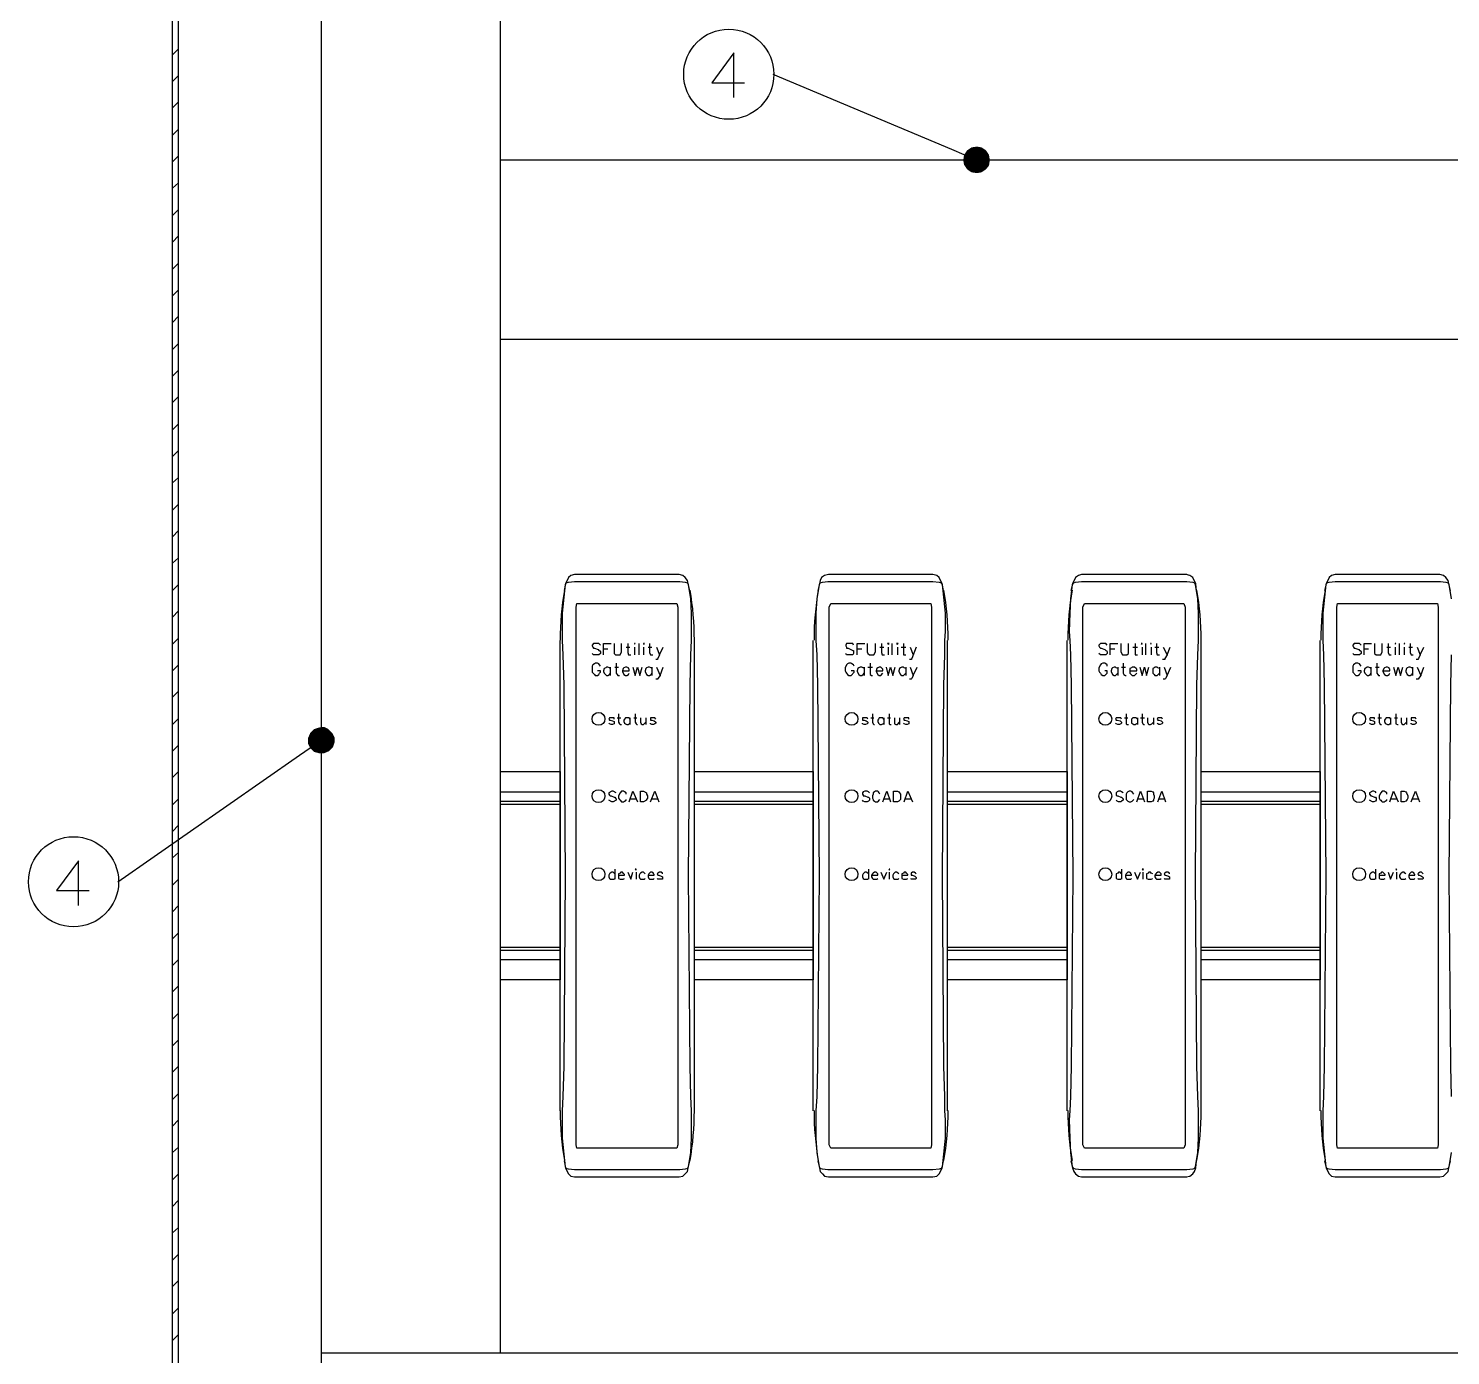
# Model space of a CAD drawing. Header units: feet. Extents: x -159 to 1687, y -48 to 1556.
# Drawn here: x 550.032 to 550.814, y 1043.597 to 1044.327 of the extents above; entities that cross this region are included whole.
import ezdxf

# ---------------------------------------------------------------- set-up
doc = ezdxf.new("R2010")
doc.units = ezdxf.units.FT
doc.header["$MEASUREMENT"] = 0
for name, color, linetype in [('PDF_0', 7, 'Continuous'), ('PDF_Carril', 7, 'Continuous'), ('PDF_Cuadro', 7, 'Continuous'), ('PDF_Prensaestopas', 7, 'Continuous')]:
    doc.layers.add(name, color=color, linetype=linetype)
doc.layers.add('PDF_Placa', color=7, linetype='Continuous', true_color=0xb9b9b9)

msp = doc.modelspace()

# ---------------------------------------------------------------- linework, layer by layer
at = {"layer": 'PDF_0', "lineweight": 25}
for p, q in [((550.61127, 1043.69564), (550.66919, 1043.69564)), ((551.66965, 1043.59856), (550.19333, 1043.59856))]:
    msp.add_line(p, q, dxfattribs=at)
for points in [[(550.19333, 1044.94404), (551.66965, 1044.94404), (551.66965, 1043.50022), (550.19333, 1043.50022)], [(550.53627, 1043.99566), (550.53585, 1043.99066), (550.53585, 1043.98274), (550.53543, 1043.96607), (550.5346, 1043.86107), (550.53543, 1043.75648), (550.53585, 1043.73981), (550.53585, 1043.7319), (550.53627, 1043.72689), (550.53627, 1043.71689), (550.5346, 1043.70106), (550.53418, 1043.70023), (550.53293, 1043.69981), (550.5296, 1043.69939), (550.47168, 1043.69939), (550.46876, 1043.69981), (550.46751, 1043.70023), (550.4671, 1043.70106), (550.46585, 1043.70898), (550.46543, 1043.71689), (550.46543, 1043.7319), (550.46585, 1043.73981), (550.46626, 1043.75648), (550.4671, 1043.86107), (550.46626, 1043.96607), (550.46585, 1043.98274), (550.46543, 1043.99066), (550.46543, 1044.00566), (550.46585, 1044.01357), (550.4671, 1044.02149), (550.46751, 1044.02233), (550.46876, 1044.02274), (550.47168, 1044.02316), (550.5296, 1044.02316), (550.53293, 1044.02274), (550.53418, 1044.02233), (550.5346, 1044.02149), (550.53627, 1044.00566)], [(550.36542, 1043.98899), (550.36542, 1043.98857), (550.36584, 1043.98899)], [(550.37042, 1043.98899), (550.37042, 1043.98857), (550.37084, 1043.98899)], [(550.5046, 1043.98899), (550.50501, 1043.98857), (550.50543, 1043.98899)], [(550.5096, 1043.98899), (550.51001, 1043.98857), (550.51043, 1043.98899)], [(550.64419, 1043.98899), (550.6446, 1043.98857), (550.6446, 1043.98899)], [(550.64919, 1043.98899), (550.6496, 1043.98857), (550.6496, 1043.98899)], [(550.78378, 1043.98899), (550.78378, 1043.98857), (550.78419, 1043.98899)], [(550.78878, 1043.98899), (550.78878, 1043.98857), (550.78919, 1043.98899)], [(550.36876, 1043.9019), (550.36876, 1043.90774), (550.37042, 1043.90774), (550.37209, 1043.9069), (550.37209, 1043.90607), (550.37251, 1043.90524), (550.37251, 1043.90399), (550.37209, 1043.90315), (550.37209, 1043.90274), (550.37042, 1043.9019)], [(550.50793, 1043.9019), (550.50793, 1043.90774), (550.51001, 1043.90774), (550.51085, 1043.90732), (550.51126, 1043.9069), (550.51168, 1043.90607), (550.51168, 1043.90315), (550.51085, 1043.90232), (550.51001, 1043.9019)], [(550.64752, 1043.9019), (550.64752, 1043.90774), (550.6496, 1043.90774), (550.65044, 1043.90732), (550.65085, 1043.9069), (550.65085, 1043.90607), (550.65127, 1043.90524), (550.65127, 1043.90399), (550.65085, 1043.90315), (550.65085, 1043.90274), (550.65044, 1043.90232), (550.6496, 1043.9019)], [(550.78711, 1043.9019), (550.78711, 1043.90774), (550.78878, 1043.90774), (550.78961, 1043.90732), (550.79003, 1043.9069), (550.79086, 1043.90524), (550.79086, 1043.90399), (550.79044, 1043.90315), (550.78961, 1043.90232), (550.78878, 1043.9019)], [(550.36584, 1043.86482), (550.36626, 1043.8644), (550.36626, 1043.86482)], [(550.50543, 1043.86482), (550.50543, 1043.8644), (550.50585, 1043.86482)], [(550.6446, 1043.86482), (550.64502, 1043.8644), (550.64544, 1043.86482)], [(550.78419, 1043.86482), (550.78461, 1043.8644), (550.78461, 1043.86482)]]:
    msp.add_lwpolyline(points, close=True, dxfattribs=at)
for points in [[(550.29167, 1043.59856), (550.29167, 1044.8457)], [(551.57131, 1044.25484), (550.29167, 1044.25484)], [(550.29167, 1044.1565), (551.57131, 1044.1565)], [(550.39001, 1044.02691), (550.33251, 1044.02691), (550.33042, 1044.02649), (550.32917, 1044.02524), (550.32751, 1044.02191), (550.32667, 1044.01816)], [(550.39584, 1044.01816), (550.39501, 1044.02191), (550.39459, 1044.02358), (550.39334, 1044.02524), (550.39209, 1044.02649), (550.39001, 1044.02691)], [(550.5296, 1044.02691), (550.4721, 1044.02691), (550.47001, 1044.02649), (550.46835, 1044.02524), (550.46751, 1044.02358), (550.4671, 1044.02191), (550.46626, 1044.01816)], [(550.53543, 1044.01816), (550.5346, 1044.02191), (550.53293, 1044.02524), (550.53168, 1044.02649), (550.5296, 1044.02691)], [(550.66919, 1044.02691), (550.61127, 1044.02691), (550.6096, 1044.02649), (550.60794, 1044.02524), (550.60627, 1044.02191), (550.60544, 1044.01816)], [(550.67461, 1044.01816), (550.67419, 1044.02191), (550.67252, 1044.02524), (550.67086, 1044.02649), (550.66877, 1044.02691)], [(550.80836, 1044.02691), (550.75086, 1044.02691), (550.74878, 1044.02649), (550.74753, 1044.02524), (550.74586, 1044.02191), (550.74503, 1044.01816)], [(550.8142, 1044.01816), (550.81336, 1044.02191), (550.81295, 1044.02358), (550.8117, 1044.02524), (550.81045, 1044.02649), (550.80836, 1044.02691)], [(550.39668, 1044.00566), (550.39668, 1043.99066), (550.39626, 1043.98274), (550.39584, 1043.96607), (550.39501, 1043.86107), (550.39584, 1043.75648), (550.39626, 1043.73981), (550.39668, 1043.7319), (550.39668, 1043.71689), (550.39626, 1043.70898), (550.39501, 1043.70106), (550.39459, 1043.70023), (550.39334, 1043.69981), (550.39043, 1043.69939), (550.33251, 1043.69939), (550.32917, 1043.69981), (550.32792, 1043.70023), (550.32751, 1043.70106), (550.32584, 1043.71689), (550.32584, 1043.7319), (550.32626, 1043.73981), (550.32667, 1043.75648), (550.32751, 1043.86107), (550.32667, 1043.96607), (550.32626, 1043.98274), (550.32584, 1043.99066), (550.32584, 1044.00566), (550.32751, 1044.02149), (550.32792, 1044.02233), (550.32917, 1044.02274), (550.33251, 1044.02316), (550.39043, 1044.02316), (550.39334, 1044.02274), (550.39459, 1044.02233), (550.39501, 1044.02149), (550.39626, 1044.01357), (550.39668, 1044.00566)], [(550.67544, 1044.00566), (550.67544, 1043.99066), (550.67502, 1043.98274), (550.67461, 1043.96607), (550.67377, 1043.86107), (550.67461, 1043.75648), (550.67502, 1043.73981), (550.67544, 1043.7319), (550.67544, 1043.71689), (550.67502, 1043.70898), (550.67377, 1043.70106), (550.67336, 1043.70023), (550.67252, 1043.69981), (550.66919, 1043.69939), (550.61127, 1043.69939), (550.60794, 1043.69981), (550.6071, 1043.70023), (550.60627, 1043.70106), (550.60544, 1043.70898), (550.60502, 1043.71689), (550.6046, 1043.72689), (550.60502, 1043.7319), (550.60544, 1043.73981), (550.60585, 1043.75648), (550.60669, 1043.86107), (550.60585, 1043.96607), (550.60544, 1043.98274), (550.60502, 1043.99066), (550.6046, 1043.99566), (550.60502, 1044.00566), (550.60544, 1044.01357), (550.60627, 1044.02149), (550.6071, 1044.02233), (550.60794, 1044.02274), (550.61127, 1044.02316), (550.66919, 1044.02316), (550.67252, 1044.02274), (550.67336, 1044.02233), (550.67377, 1044.02149), (550.67502, 1044.01357), (550.67544, 1044.00566)], [(550.81461, 1043.70898), (550.81336, 1043.70106), (550.81295, 1043.70023), (550.8117, 1043.69981), (550.80878, 1043.69939), (550.75086, 1043.69939), (550.74753, 1043.69981), (550.74628, 1043.70023), (550.74586, 1043.70106), (550.74419, 1043.71689), (550.74419, 1043.7319), (550.74461, 1043.73981), (550.74503, 1043.75648), (550.74586, 1043.86107), (550.74503, 1043.96607), (550.74461, 1043.98274), (550.74419, 1043.99066), (550.74419, 1044.00566), (550.74586, 1044.02149), (550.74628, 1044.02233), (550.74753, 1044.02274), (550.75086, 1044.02316), (550.80878, 1044.02316), (550.8117, 1044.02274), (550.81295, 1044.02233), (550.81336, 1044.02149), (550.81461, 1044.01357)], [(550.38918, 1044.00899), (550.38918, 1043.71314), (550.38876, 1043.71148), (550.33376, 1043.71148), (550.33334, 1043.71314), (550.33334, 1044.00899), (550.33376, 1044.01107), (550.38876, 1044.01107), (550.38918, 1044.00899)], [(550.52877, 1044.00899), (550.52877, 1043.71314), (550.52835, 1043.71148), (550.47335, 1043.71148), (550.47251, 1043.71314), (550.47251, 1044.00899), (550.47335, 1044.01107), (550.52835, 1044.01107), (550.52877, 1044.00899)], [(550.66836, 1044.00899), (550.66836, 1043.71314), (550.66752, 1043.71148), (550.61294, 1043.71148), (550.6121, 1043.71314), (550.6121, 1044.00899), (550.61294, 1044.01107), (550.66752, 1044.01107), (550.66836, 1044.00899)], [(550.80753, 1044.00899), (550.80753, 1043.71314), (550.80711, 1043.71148), (550.75211, 1043.71148), (550.75169, 1043.71314), (550.75169, 1044.00899), (550.75211, 1044.01107), (550.80711, 1044.01107), (550.80753, 1044.00899)], [(550.32459, 1043.7319), (550.32459, 1043.99066)], [(550.34667, 1043.98816), (550.34584, 1043.98899), (550.34292, 1043.98899), (550.34209, 1043.98816), (550.34209, 1043.98774), (550.34251, 1043.98691), (550.34292, 1043.98649), (550.34334, 1043.98649), (550.34542, 1043.98566), (550.34584, 1043.98524), (550.34626, 1043.98524), (550.34667, 1043.98441), (550.34667, 1043.98357), (550.34584, 1043.98274), (550.34292, 1043.98274), (550.34209, 1043.98357)], [(550.34834, 1043.98274), (550.34834, 1043.98899), (550.35251, 1043.98899)], [(550.34834, 1043.98607), (550.35084, 1043.98607)], [(550.35417, 1043.98899), (550.35417, 1043.98357), (550.35501, 1043.98274), (550.35751, 1043.98274), (550.35834, 1043.98441), (550.35834, 1043.98899)], [(550.36084, 1043.98691), (550.36292, 1043.98691)], [(550.36167, 1043.98899), (550.36167, 1043.98399), (550.36209, 1043.98274), (550.36334, 1043.98274)], [(550.36542, 1043.98691), (550.36542, 1043.98274)], [(550.36792, 1043.98274), (550.36792, 1043.98899)], [(550.37042, 1043.98691), (550.37042, 1043.98274)], [(550.37293, 1043.98691), (550.37501, 1043.98691)], [(550.37376, 1043.98899), (550.37376, 1043.98399), (550.37418, 1043.98274), (550.37543, 1043.98274)], [(550.37751, 1043.98691), (550.37918, 1043.98274), (550.38126, 1043.98691)], [(550.39834, 1043.7319), (550.39834, 1043.99066)], [(550.46376, 1043.7319), (550.46376, 1043.99066)], [(550.48585, 1043.98816), (550.48543, 1043.98899), (550.4821, 1043.98899), (550.48168, 1043.98816), (550.48168, 1043.98774), (550.4821, 1043.98691), (550.4821, 1043.98649), (550.48293, 1043.98649), (550.48543, 1043.98524), (550.48585, 1043.98524), (550.48585, 1043.98357), (550.48543, 1043.98274), (550.4821, 1043.98274), (550.48168, 1043.98357)], [(550.48793, 1043.98274), (550.48793, 1043.98899), (550.4921, 1043.98899)], [(550.48793, 1043.98607), (550.49043, 1043.98607)], [(550.49335, 1043.98899), (550.49335, 1043.98441), (550.49376, 1043.98357), (550.4946, 1043.98274), (550.4971, 1043.98274), (550.49793, 1043.98441), (550.49793, 1043.98899)], [(550.50043, 1043.98691), (550.50251, 1043.98691)], [(550.50126, 1043.98899), (550.50126, 1043.98399), (550.50168, 1043.98274), (550.50293, 1043.98274)], [(550.50501, 1043.98691), (550.50501, 1043.98274)], [(550.5071, 1043.98274), (550.5071, 1043.98899)], [(550.51001, 1043.98691), (550.51001, 1043.98274)], [(550.5121, 1043.98691), (550.5146, 1043.98691)], [(550.51335, 1043.98899), (550.51335, 1043.98274), (550.5146, 1043.98274)], [(550.52043, 1043.98691), (550.51793, 1043.98066), (550.51752, 1043.98024), (550.51668, 1043.98024)], [(550.5171, 1043.98691), (550.51877, 1043.98274)], [(550.53752, 1043.7319), (550.53752, 1043.99066)], [(550.60335, 1043.7319), (550.60335, 1043.99066)], [(550.62544, 1043.98816), (550.6246, 1043.98899), (550.62169, 1043.98899), (550.62085, 1043.98816), (550.62085, 1043.98774), (550.62127, 1043.98691), (550.62169, 1043.98649), (550.6221, 1043.98649), (550.62419, 1043.98566), (550.6246, 1043.98524), (550.62502, 1043.98524), (550.62544, 1043.98441), (550.62544, 1043.98357), (550.6246, 1043.98274), (550.62169, 1043.98274), (550.62085, 1043.98357)], [(550.6271, 1043.98274), (550.6271, 1043.98899), (550.63127, 1043.98899)], [(550.6271, 1043.98607), (550.6296, 1043.98607)], [(550.63294, 1043.98899), (550.63294, 1043.98441), (550.63377, 1043.98274), (550.63627, 1043.98274), (550.6371, 1043.98357), (550.6371, 1043.98899)], [(550.6396, 1043.98691), (550.6421, 1043.98691)], [(550.64085, 1043.98899), (550.64085, 1043.98274), (550.6421, 1043.98274)], [(550.6446, 1043.98691), (550.6446, 1043.98274)], [(550.64669, 1043.98274), (550.64669, 1043.98899)], [(550.6496, 1043.98691), (550.6496, 1043.98274)], [(550.65169, 1043.98691), (550.65377, 1043.98691)], [(550.65252, 1043.98899), (550.65252, 1043.98399), (550.65294, 1043.98274), (550.65419, 1043.98274)], [(550.65627, 1043.98691), (550.65836, 1043.98274), (550.66002, 1043.98691)], [(550.67711, 1043.7319), (550.67711, 1043.99066)], [(550.74253, 1043.7319), (550.74253, 1043.99066)], [(550.76503, 1043.98816), (550.76419, 1043.98899), (550.76128, 1043.98899), (550.76044, 1043.98816), (550.76044, 1043.98774), (550.76086, 1043.98691), (550.76128, 1043.98649), (550.76169, 1043.98649), (550.76378, 1043.98566), (550.76419, 1043.98524), (550.76461, 1043.98524), (550.76503, 1043.98441), (550.76503, 1043.98357), (550.76419, 1043.98274), (550.76128, 1043.98274), (550.76044, 1043.98357)], [(550.76669, 1043.98274), (550.76669, 1043.98899), (550.77086, 1043.98899)], [(550.76669, 1043.98607), (550.76919, 1043.98607)], [(550.77253, 1043.98899), (550.77253, 1043.98357), (550.77336, 1043.98274), (550.77586, 1043.98274), (550.77669, 1043.98441), (550.77669, 1043.98899)], [(550.77919, 1043.98691), (550.78128, 1043.98691)], [(550.78003, 1043.98899), (550.78003, 1043.98399), (550.78044, 1043.98274), (550.78169, 1043.98274)], [(550.78378, 1043.98691), (550.78378, 1043.98274)], [(550.78628, 1043.98274), (550.78628, 1043.98899)], [(550.78878, 1043.98691), (550.78878, 1043.98274)], [(550.79128, 1043.98691), (550.79336, 1043.98691)], [(550.79211, 1043.98899), (550.79211, 1043.98399), (550.79253, 1043.98274), (550.79378, 1043.98274)], [(550.79586, 1043.98691), (550.79753, 1043.98274), (550.79961, 1043.98691)], [(550.34667, 1043.97649), (550.34626, 1043.97732), (550.34584, 1043.97774), (550.34501, 1043.97816), (550.34376, 1043.97816), (550.34334, 1043.97774), (550.34251, 1043.97732), (550.34209, 1043.97649), (550.34209, 1043.97316), (550.34334, 1043.97191), (550.34376, 1043.97149), (550.34501, 1043.97149), (550.34584, 1043.97191), (550.34626, 1043.97274), (550.34667, 1043.97316), (550.34667, 1043.97399), (550.34501, 1043.97399)], [(550.35542, 1043.97816), (550.35542, 1043.97274), (550.35584, 1043.97191), (550.35626, 1043.97149), (550.35709, 1043.97149)], [(550.37918, 1043.98274), (550.37834, 1043.98066), (550.37793, 1043.98024), (550.37709, 1043.98024)], [(550.48626, 1043.97649), (550.48585, 1043.97732), (550.48501, 1043.97774), (550.4846, 1043.97816), (550.48335, 1043.97816), (550.48251, 1043.97774), (550.4821, 1043.97732), (550.48126, 1043.97566), (550.48126, 1043.97399), (550.48168, 1043.97316), (550.4821, 1043.97274), (550.48251, 1043.97191), (550.48335, 1043.97149), (550.4846, 1043.97149), (550.48626, 1043.97316), (550.48626, 1043.97399), (550.4846, 1043.97399)], [(550.49501, 1043.97816), (550.49501, 1043.97191), (550.49585, 1043.97149), (550.49626, 1043.97149)], [(550.62544, 1043.97649), (550.62544, 1043.97732), (550.6246, 1043.97774), (550.62419, 1043.97816), (550.62294, 1043.97816), (550.6221, 1043.97774), (550.62169, 1043.97732), (550.62085, 1043.97566), (550.62085, 1043.97399), (550.62127, 1043.97316), (550.62169, 1043.97274), (550.6221, 1043.97191), (550.62294, 1043.97149), (550.62419, 1043.97149), (550.62544, 1043.97274), (550.62544, 1043.97399), (550.62419, 1043.97399)], [(550.63419, 1043.97816), (550.63419, 1043.97274), (550.6346, 1043.97191), (550.63544, 1043.97149), (550.63585, 1043.97149)], [(550.65836, 1043.98274), (550.65711, 1043.98066), (550.65711, 1043.98024), (550.65586, 1043.98024)], [(550.76503, 1043.97649), (550.76461, 1043.97732), (550.76419, 1043.97774), (550.76336, 1043.97816), (550.76211, 1043.97816), (550.76169, 1043.97774), (550.76086, 1043.97732), (550.76044, 1043.97649), (550.76044, 1043.97316), (550.76211, 1043.97149), (550.76336, 1043.97149), (550.76419, 1043.97191), (550.76461, 1043.97274), (550.76503, 1043.97316), (550.76503, 1043.97399), (550.76336, 1043.97399)], [(550.77378, 1043.97816), (550.77378, 1043.97274), (550.77419, 1043.97191), (550.77461, 1043.97149), (550.77544, 1043.97149)], [(550.79753, 1043.98274), (550.79669, 1043.98066), (550.79628, 1043.98024), (550.79544, 1043.98024)], [(550.81461, 1043.98274), (550.8142, 1043.96607), (550.81336, 1043.86107), (550.8142, 1043.75648), (550.81461, 1043.73981)], [(550.35209, 1043.97524), (550.35167, 1043.97566), (550.35084, 1043.97607), (550.35001, 1043.97607), (550.34959, 1043.97566), (550.34876, 1043.97524), (550.34834, 1043.97399), (550.34834, 1043.97357), (550.34876, 1043.97274), (550.35001, 1043.97149), (550.35084, 1043.97149), (550.35167, 1043.97191), (550.35209, 1043.97274)], [(550.35209, 1043.97607), (550.35209, 1043.97149)], [(550.35459, 1043.97607), (550.35667, 1043.97607)], [(550.35876, 1043.97399), (550.36251, 1043.97399), (550.36251, 1043.97482), (550.36209, 1043.97524), (550.36209, 1043.97566), (550.36126, 1043.97607), (550.36042, 1043.97607), (550.35959, 1043.97566), (550.35917, 1043.97524), (550.35876, 1043.97399), (550.35876, 1043.97357), (550.35959, 1043.97191), (550.36042, 1043.97149), (550.36126, 1043.97149), (550.36209, 1043.97191), (550.36251, 1043.97274)], [(550.36459, 1043.97607), (550.36584, 1043.97149), (550.36709, 1043.97607), (550.36834, 1043.97149), (550.36959, 1043.97607)], [(550.37501, 1043.97524), (550.37459, 1043.97566), (550.37376, 1043.97607), (550.37293, 1043.97607), (550.37209, 1043.97566), (550.37168, 1043.97524), (550.37126, 1043.97399), (550.37126, 1043.97357), (550.37209, 1043.97191), (550.37293, 1043.97149), (550.37376, 1043.97149), (550.37459, 1043.97191), (550.37501, 1043.97274)], [(550.37501, 1043.97607), (550.37501, 1043.97149)], [(550.37959, 1043.97149), (550.37834, 1043.96982), (550.37834, 1043.96941), (550.37709, 1043.96941)], [(550.37751, 1043.97607), (550.37959, 1043.97149), (550.38126, 1043.97607)], [(550.49168, 1043.97524), (550.49126, 1043.97566), (550.49043, 1043.97607), (550.4896, 1043.97607), (550.48876, 1043.97566), (550.48835, 1043.97524), (550.48793, 1043.97399), (550.48793, 1043.97357), (550.48876, 1043.97191), (550.4896, 1043.97149), (550.49043, 1043.97149), (550.49126, 1043.97191), (550.49168, 1043.97274)], [(550.49168, 1043.97607), (550.49168, 1043.97149)], [(550.49376, 1043.97607), (550.49626, 1043.97607)], [(550.49835, 1043.97399), (550.5021, 1043.97399), (550.5021, 1043.97482), (550.50085, 1043.97607), (550.50001, 1043.97607), (550.49918, 1043.97566), (550.49876, 1043.97524), (550.49835, 1043.97399), (550.49835, 1043.97357), (550.49918, 1043.97191), (550.50001, 1043.97149), (550.50085, 1043.97149), (550.5021, 1043.97274)], [(550.50376, 1043.97607), (550.50501, 1043.97149), (550.50626, 1043.97607), (550.50751, 1043.97149), (550.50876, 1043.97607)], [(550.5146, 1043.97524), (550.51377, 1043.97566), (550.51335, 1043.97607), (550.51251, 1043.97607), (550.51168, 1043.97566), (550.51126, 1043.97524), (550.51085, 1043.97399), (550.51085, 1043.97357), (550.51168, 1043.97191), (550.51251, 1043.97149), (550.51335, 1043.97149), (550.5146, 1043.97274)], [(550.5146, 1043.97607), (550.5146, 1043.97149)], [(550.51877, 1043.97149), (550.51793, 1043.96982), (550.51752, 1043.96941), (550.51668, 1043.96941)], [(550.5171, 1043.97607), (550.51877, 1043.97149), (550.52085, 1043.97607)], [(550.63127, 1043.97524), (550.63044, 1043.97566), (550.63002, 1043.97607), (550.62919, 1043.97607), (550.62835, 1043.97566), (550.62794, 1043.97524), (550.62752, 1043.97399), (550.62752, 1043.97357), (550.62835, 1043.97191), (550.62919, 1043.97149), (550.63002, 1043.97149), (550.63127, 1043.97274)], [(550.63127, 1043.97607), (550.63127, 1043.97149)], [(550.63335, 1043.97607), (550.63544, 1043.97607)], [(550.63794, 1043.97399), (550.64169, 1043.97399), (550.64169, 1043.97482), (550.64127, 1043.97524), (550.64044, 1043.97607), (550.63919, 1043.97607), (550.63877, 1043.97566), (550.63794, 1043.97524), (550.63794, 1043.97274), (550.63919, 1043.97149), (550.64044, 1043.97149), (550.64169, 1043.97274)], [(550.64335, 1043.97607), (550.6446, 1043.97149), (550.64585, 1043.97607), (550.6471, 1043.97149), (550.64835, 1043.97607)], [(550.65419, 1043.97524), (550.65335, 1043.97566), (550.65294, 1043.97607), (550.65169, 1043.97607), (550.65127, 1043.97566), (550.65044, 1043.97524), (550.65044, 1043.97274), (550.65127, 1043.97191), (550.65169, 1043.97149), (550.65294, 1043.97149), (550.65419, 1043.97274)], [(550.65419, 1043.97607), (550.65419, 1043.97149)], [(550.65836, 1043.97149), (550.65752, 1043.96982), (550.65711, 1043.96941), (550.65627, 1043.96941)], [(550.65669, 1043.97607), (550.65836, 1043.97149), (550.66044, 1043.97607)], [(550.77044, 1043.97524), (550.77003, 1043.97566), (550.76919, 1043.97607), (550.76836, 1043.97607), (550.76794, 1043.97566), (550.76711, 1043.97524), (550.76669, 1043.97399), (550.76669, 1043.97357), (550.76711, 1043.97274), (550.76836, 1043.97149), (550.76919, 1043.97149), (550.77003, 1043.97191), (550.77044, 1043.97274)], [(550.77044, 1043.97607), (550.77044, 1043.97149)], [(550.77294, 1043.97607), (550.77503, 1043.97607)], [(550.77711, 1043.97399), (550.78086, 1043.97399), (550.78086, 1043.97482), (550.78044, 1043.97524), (550.78044, 1043.97566), (550.77961, 1043.97607), (550.77878, 1043.97607), (550.77794, 1043.97566), (550.77753, 1043.97524), (550.77711, 1043.97399), (550.77711, 1043.97357), (550.77794, 1043.97191), (550.77878, 1043.97149), (550.77961, 1043.97149), (550.78044, 1043.97191), (550.78086, 1043.97274)], [(550.78294, 1043.97607), (550.78419, 1043.97149), (550.78544, 1043.97607), (550.78669, 1043.97149), (550.78794, 1043.97607)], [(550.79336, 1043.97524), (550.79294, 1043.97566), (550.79211, 1043.97607), (550.79128, 1043.97607), (550.79044, 1043.97566), (550.79003, 1043.97524), (550.78961, 1043.97399), (550.78961, 1043.97357), (550.79044, 1043.97191), (550.79128, 1043.97149), (550.79211, 1043.97149), (550.79294, 1043.97191), (550.79336, 1043.97274)], [(550.79336, 1043.97607), (550.79336, 1043.97149)], [(550.79795, 1043.97149), (550.79669, 1043.96982), (550.79669, 1043.96941), (550.79544, 1043.96941)], [(550.79586, 1043.97607), (550.79795, 1043.97149), (550.79961, 1043.97607)], [(550.35417, 1043.94732), (550.35417, 1043.94816), (550.35167, 1043.94816), (550.35126, 1043.94732), (550.35167, 1043.94691), (550.35209, 1043.94691), (550.35334, 1043.94649), (550.35417, 1043.94607), (550.35417, 1043.94482), (550.35334, 1043.9444), (550.35251, 1043.9444), (550.35167, 1043.94482), (550.35126, 1043.94524)], [(550.35584, 1043.94816), (550.35792, 1043.94816)], [(550.35667, 1043.95024), (550.35667, 1043.94566), (550.35709, 1043.94482), (550.35751, 1043.9444), (550.35834, 1043.9444)], [(550.36292, 1043.94732), (550.36251, 1043.94816), (550.36042, 1043.94816), (550.36001, 1043.94732), (550.35959, 1043.94691), (550.35959, 1043.94607), (550.36001, 1043.94524), (550.36042, 1043.94482), (550.36126, 1043.9444), (550.36209, 1043.9444), (550.36292, 1043.94524)], [(550.36292, 1043.94816), (550.36292, 1043.9444)], [(550.36501, 1043.94816), (550.36667, 1043.94816)], [(550.36584, 1043.95024), (550.36584, 1043.94566), (550.36626, 1043.94482), (550.36667, 1043.9444), (550.36709, 1043.9444)], [(550.36876, 1043.94816), (550.36876, 1043.94566), (550.36917, 1043.94482), (550.36959, 1043.9444), (550.37042, 1043.9444), (550.37168, 1043.94566)], [(550.37168, 1043.94816), (550.37168, 1043.9444)], [(550.37709, 1043.94732), (550.37668, 1043.94816), (550.37418, 1043.94816), (550.37418, 1043.94691), (550.37501, 1043.94691), (550.37626, 1043.94649), (550.37709, 1043.94566), (550.37709, 1043.94524), (550.37668, 1043.94482), (550.37584, 1043.9444), (550.37501, 1043.9444), (550.37418, 1043.94482), (550.37418, 1043.94524)], [(550.49376, 1043.94732), (550.49335, 1043.94816), (550.49085, 1043.94816), (550.49085, 1043.94691), (550.49168, 1043.94691), (550.49293, 1043.94649), (550.49335, 1043.94607), (550.49376, 1043.94566), (550.49376, 1043.94524), (550.49335, 1043.94482), (550.49251, 1043.9444), (550.49168, 1043.9444), (550.49085, 1043.94482), (550.49085, 1043.94524)], [(550.49543, 1043.94816), (550.4971, 1043.94816)], [(550.49626, 1043.95024), (550.49626, 1043.94566), (550.49668, 1043.94482), (550.4971, 1043.9444), (550.49751, 1043.9444)], [(550.50251, 1043.94732), (550.5021, 1043.94816), (550.50001, 1043.94816), (550.4996, 1043.94732), (550.49918, 1043.94691), (550.49918, 1043.94607), (550.4996, 1043.94524), (550.50001, 1043.94482), (550.50043, 1043.9444), (550.50126, 1043.9444), (550.5021, 1043.94482), (550.50251, 1043.94524)], [(550.50251, 1043.94816), (550.50251, 1043.9444)], [(550.5046, 1043.94816), (550.50626, 1043.94816)], [(550.50543, 1043.95024), (550.50543, 1043.94482), (550.50585, 1043.9444), (550.50668, 1043.9444)], [(550.50835, 1043.94816), (550.50835, 1043.94482), (550.50918, 1043.9444), (550.51001, 1043.9444), (550.51126, 1043.94566)], [(550.51126, 1043.94816), (550.51126, 1043.9444)], [(550.51627, 1043.94732), (550.51627, 1043.94816), (550.51377, 1043.94816), (550.51335, 1043.94732), (550.51377, 1043.94691), (550.51418, 1043.94691), (550.51543, 1043.94649), (550.51627, 1043.94607), (550.51627, 1043.94482), (550.51543, 1043.9444), (550.5146, 1043.9444), (550.51377, 1043.94482), (550.51335, 1043.94524)], [(550.63335, 1043.94732), (550.63294, 1043.94816), (550.63044, 1043.94816), (550.63002, 1043.94732), (550.63044, 1043.94691), (550.63085, 1043.94691), (550.63252, 1043.94649), (550.63294, 1043.94607), (550.63335, 1043.94566), (550.63335, 1043.94524), (550.63294, 1043.94482), (550.6321, 1043.9444), (550.63127, 1043.9444), (550.63044, 1043.94482), (550.63002, 1043.94524)], [(550.63502, 1043.94816), (550.63669, 1043.94816)], [(550.63585, 1043.95024), (550.63585, 1043.94482), (550.63627, 1043.9444), (550.6371, 1043.9444)], [(550.6421, 1043.94732), (550.64127, 1043.94816), (550.6396, 1043.94816), (550.63877, 1043.94732), (550.63877, 1043.94524), (550.6396, 1043.94482), (550.64002, 1043.9444), (550.64085, 1043.9444), (550.64127, 1043.94482), (550.6421, 1043.94524)], [(550.6421, 1043.94816), (550.6421, 1043.9444)], [(550.64377, 1043.94816), (550.64585, 1043.94816)], [(550.6446, 1043.95024), (550.6446, 1043.94566), (550.64502, 1043.94482), (550.64544, 1043.9444), (550.64585, 1043.9444)], [(550.64752, 1043.94816), (550.64752, 1043.94566), (550.64794, 1043.94482), (550.64835, 1043.9444), (550.64919, 1043.9444), (550.65002, 1043.94482), (550.65085, 1043.94566)], [(550.65085, 1043.94816), (550.65085, 1043.9444)], [(550.65586, 1043.94732), (550.65544, 1043.94816), (550.65335, 1043.94816), (550.65294, 1043.94732), (550.65335, 1043.94691), (550.65377, 1043.94691), (550.65502, 1043.94649), (550.65586, 1043.94566), (550.65586, 1043.94524), (550.65544, 1043.94482), (550.6546, 1043.9444), (550.65377, 1043.9444), (550.65335, 1043.94482), (550.65294, 1043.94524)], [(550.77253, 1043.94732), (550.77253, 1043.94816), (550.77003, 1043.94816), (550.76961, 1043.94732), (550.77003, 1043.94691), (550.77044, 1043.94691), (550.77169, 1043.94649), (550.77253, 1043.94607), (550.77253, 1043.94482), (550.77169, 1043.9444), (550.77086, 1043.9444), (550.77003, 1043.94482), (550.76961, 1043.94524)], [(550.77419, 1043.94816), (550.77628, 1043.94816)], [(550.77503, 1043.95024), (550.77503, 1043.94566), (550.77544, 1043.94482), (550.77586, 1043.9444), (550.77628, 1043.9444)], [(550.78128, 1043.94732), (550.78086, 1043.94816), (550.77878, 1043.94816), (550.77836, 1043.94732), (550.77794, 1043.94691), (550.77794, 1043.94607), (550.77836, 1043.94524), (550.77878, 1043.94482), (550.77961, 1043.9444), (550.78044, 1043.9444), (550.78128, 1043.94524)], [(550.78128, 1043.94816), (550.78128, 1043.9444)], [(550.78336, 1043.94816), (550.78503, 1043.94816)], [(550.78419, 1043.95024), (550.78419, 1043.94482), (550.78503, 1043.9444), (550.78544, 1043.9444)], [(550.78711, 1043.94816), (550.78711, 1043.94566), (550.78753, 1043.94482), (550.78794, 1043.9444), (550.78878, 1043.9444), (550.79003, 1043.94566)], [(550.79003, 1043.94816), (550.79003, 1043.9444)], [(550.79544, 1043.94732), (550.79503, 1043.94816), (550.79253, 1043.94816), (550.79253, 1043.94691), (550.79294, 1043.94691), (550.79461, 1043.94649), (550.79503, 1043.94607), (550.79544, 1043.94566), (550.79544, 1043.94524), (550.79503, 1043.94482), (550.79419, 1043.9444), (550.79336, 1043.9444), (550.79253, 1043.94482), (550.79253, 1043.94524)], [(550.35542, 1043.9069), (550.35376, 1043.90774), (550.35292, 1043.90774), (550.35126, 1043.9069), (550.35126, 1043.90607), (550.35167, 1043.90565), (550.35209, 1043.90524), (550.35251, 1043.90524), (550.35417, 1043.9044), (550.35459, 1043.9044), (550.35501, 1043.90399), (550.35542, 1043.90357), (550.35542, 1043.90274), (550.35376, 1043.9019), (550.35292, 1043.9019), (550.35126, 1043.90274)], [(550.36084, 1043.90607), (550.36084, 1043.9069), (550.36001, 1043.90732), (550.35959, 1043.90774), (550.35834, 1043.90774), (550.35751, 1043.9069), (550.35667, 1043.90524), (550.35667, 1043.90399), (550.35709, 1043.90315), (550.35751, 1043.90274), (550.35834, 1043.9019), (550.35959, 1043.9019), (550.36001, 1043.90232), (550.36084, 1043.90274), (550.36084, 1043.90315)], [(550.36251, 1043.9019), (550.36459, 1043.90774), (550.36709, 1043.9019)], [(550.37418, 1043.9019), (550.37668, 1043.90774), (550.37876, 1043.9019)], [(550.4946, 1043.9069), (550.49418, 1043.90732), (550.49335, 1043.90774), (550.4921, 1043.90774), (550.49126, 1043.90732), (550.49085, 1043.9069), (550.49085, 1043.90607), (550.49126, 1043.90565), (550.49126, 1043.90524), (550.4921, 1043.90524), (550.49376, 1043.9044), (550.49418, 1043.9044), (550.4946, 1043.90399), (550.4946, 1043.90274), (550.49418, 1043.90232), (550.49335, 1043.9019), (550.4921, 1043.9019), (550.49126, 1043.90232), (550.49085, 1043.90274)], [(550.50043, 1043.90607), (550.50001, 1043.9069), (550.4996, 1043.90732), (550.49918, 1043.90774), (550.49793, 1043.90774), (550.49751, 1043.90732), (550.49668, 1043.9069), (550.49668, 1043.90607), (550.49626, 1043.90524), (550.49626, 1043.90399), (550.49668, 1043.90315), (550.49668, 1043.90274), (550.49751, 1043.90232), (550.49793, 1043.9019), (550.49918, 1043.9019), (550.50043, 1043.90315)], [(550.5021, 1043.9019), (550.50418, 1043.90774), (550.50626, 1043.9019)], [(550.51377, 1043.9019), (550.51585, 1043.90774), (550.51835, 1043.9019)], [(550.63419, 1043.9069), (550.63335, 1043.90732), (550.63294, 1043.90774), (550.63169, 1043.90774), (550.63085, 1043.90732), (550.63044, 1043.9069), (550.63044, 1043.90565), (550.63085, 1043.90524), (550.63127, 1043.90524), (550.63294, 1043.9044), (550.63335, 1043.9044), (550.63377, 1043.90399), (550.63419, 1043.90357), (550.63419, 1043.90274), (550.63335, 1043.90232), (550.63294, 1043.9019), (550.63169, 1043.9019), (550.63085, 1043.90232), (550.63044, 1043.90274)], [(550.64002, 1043.90607), (550.6396, 1043.9069), (550.63919, 1043.90732), (550.63835, 1043.90774), (550.63752, 1043.90774), (550.63669, 1043.90732), (550.63627, 1043.9069), (550.63585, 1043.90607), (550.63585, 1043.90315), (550.63669, 1043.90232), (550.63752, 1043.9019), (550.63835, 1043.9019), (550.63919, 1043.90232), (550.64002, 1043.90315)], [(550.64169, 1043.9019), (550.64377, 1043.90774), (550.64585, 1043.9019)], [(550.65335, 1043.9019), (550.65544, 1043.90774), (550.65752, 1043.9019)], [(550.77336, 1043.9069), (550.77294, 1043.90732), (550.77211, 1043.90774), (550.77128, 1043.90774), (550.76961, 1043.9069), (550.76961, 1043.90607), (550.77044, 1043.90524), (550.77086, 1043.90524), (550.77253, 1043.9044), (550.77294, 1043.9044), (550.77336, 1043.90399), (550.77336, 1043.90274), (550.77294, 1043.90232), (550.77211, 1043.9019), (550.77128, 1043.9019), (550.76961, 1043.90274)], [(550.77919, 1043.90607), (550.77919, 1043.9069), (550.77836, 1043.90732), (550.77794, 1043.90774), (550.77669, 1043.90774), (550.77586, 1043.9069), (550.77503, 1043.90524), (550.77503, 1043.90399), (550.77544, 1043.90315), (550.77586, 1043.90274), (550.77628, 1043.90232), (550.77669, 1043.9019), (550.77794, 1043.9019), (550.77836, 1043.90232), (550.77919, 1043.90274), (550.77919, 1043.90315)], [(550.78086, 1043.9019), (550.78294, 1043.90774), (550.78544, 1043.9019)], [(550.79253, 1043.9019), (550.79503, 1043.90774), (550.79711, 1043.9019)], [(550.36334, 1043.90357), (550.36626, 1043.90357)], [(550.37501, 1043.90357), (550.37793, 1043.90357)], [(550.50293, 1043.90357), (550.50543, 1043.90357)], [(550.5146, 1043.90357), (550.51752, 1043.90357)], [(550.6421, 1043.90357), (550.64502, 1043.90357)], [(550.65419, 1043.90357), (550.65669, 1043.90357)], [(550.78169, 1043.90357), (550.78461, 1043.90357)], [(550.79336, 1043.90357), (550.79628, 1043.90357)], [(550.35459, 1043.86232), (550.35417, 1043.86273), (550.35376, 1043.86315), (550.35292, 1043.86315), (550.35209, 1043.86273), (550.35167, 1043.86232), (550.35126, 1043.86148), (550.35126, 1043.86065), (550.35167, 1043.85982), (550.35209, 1043.8594), (550.35417, 1043.8594), (550.35459, 1043.85982)], [(550.35459, 1043.86482), (550.35459, 1043.8594)], [(550.35667, 1043.86148), (550.36001, 1043.86148), (550.36001, 1043.8619), (550.35959, 1043.86232), (550.35917, 1043.86273), (550.35876, 1043.86315), (550.35792, 1043.86315), (550.35751, 1043.86273), (550.35667, 1043.86232), (550.35667, 1043.85982), (550.35751, 1043.8594), (550.35917, 1043.8594), (550.36001, 1043.85982)], [(550.36167, 1043.86315), (550.36334, 1043.8594), (550.36459, 1043.86315)], [(550.36626, 1043.86315), (550.36626, 1043.8594)], [(550.37126, 1043.86232), (550.37084, 1043.86273), (550.37042, 1043.86315), (550.36959, 1043.86315), (550.36876, 1043.86273), (550.36834, 1043.86232), (550.36792, 1043.86148), (550.36792, 1043.86065), (550.36834, 1043.85982), (550.36876, 1043.8594), (550.37084, 1043.8594), (550.37126, 1043.85982)], [(550.37293, 1043.86148), (550.37626, 1043.86148), (550.37626, 1043.8619), (550.37584, 1043.86232), (550.37584, 1043.86273), (550.37501, 1043.86315), (550.37418, 1043.86315), (550.37334, 1043.86232), (550.37293, 1043.86148), (550.37293, 1043.86065), (550.37334, 1043.85982), (550.37376, 1043.8594), (550.37584, 1043.8594), (550.37626, 1043.85982)], [(550.38084, 1043.86232), (550.38084, 1043.86273), (550.38001, 1043.86315), (550.37918, 1043.86315), (550.37834, 1043.86273), (550.37793, 1043.86232), (550.37834, 1043.86148), (550.37876, 1043.86148), (550.38001, 1043.86107), (550.38084, 1043.86065), (550.38084, 1043.8594), (550.37834, 1043.8594), (550.37793, 1043.85982)], [(550.49418, 1043.86232), (550.49376, 1043.86273), (550.49293, 1043.86315), (550.4921, 1043.86315), (550.49126, 1043.86232), (550.49085, 1043.86148), (550.49085, 1043.86065), (550.49126, 1043.85982), (550.49168, 1043.8594), (550.49376, 1043.8594), (550.49418, 1043.85982)], [(550.49418, 1043.86482), (550.49418, 1043.8594)], [(550.49585, 1043.86148), (550.49918, 1043.86148), (550.49918, 1043.86232), (550.49835, 1043.86315), (550.49751, 1043.86315), (550.49668, 1043.86273), (550.49626, 1043.86232), (550.49585, 1043.86148), (550.49585, 1043.86065), (550.49626, 1043.85982), (550.49668, 1043.8594), (550.49876, 1043.8594), (550.49918, 1043.85982)], [(550.50085, 1043.86315), (550.50251, 1043.8594), (550.50418, 1043.86315)], [(550.50543, 1043.86315), (550.50543, 1043.8594)], [(550.51085, 1043.86232), (550.51043, 1043.86273), (550.5096, 1043.86315), (550.50876, 1043.86315), (550.50793, 1043.86232), (550.50751, 1043.86148), (550.50751, 1043.86065), (550.50793, 1043.85982), (550.50835, 1043.8594), (550.51043, 1043.8594), (550.51085, 1043.85982)], [(550.51251, 1043.86148), (550.51585, 1043.86148), (550.51585, 1043.8619), (550.51543, 1043.86232), (550.51502, 1043.86273), (550.5146, 1043.86315), (550.51377, 1043.86315), (550.51335, 1043.86273), (550.51251, 1043.86232), (550.51251, 1043.85982), (550.51335, 1043.8594), (550.51502, 1043.8594), (550.51585, 1043.85982)], [(550.52043, 1043.86232), (550.52002, 1043.86273), (550.51918, 1043.86315), (550.51835, 1043.86315), (550.51752, 1043.86273), (550.51752, 1043.86148), (550.51835, 1043.86148), (550.5196, 1043.86107), (550.52002, 1043.86065), (550.52043, 1043.86023), (550.52043, 1043.85982), (550.52002, 1043.8594), (550.51752, 1043.8594), (550.51752, 1043.85982)], [(550.63335, 1043.86232), (550.63294, 1043.86273), (550.63252, 1043.86315), (550.63169, 1043.86315), (550.63127, 1043.86273), (550.63044, 1043.86232), (550.63044, 1043.85982), (550.63127, 1043.8594), (550.63294, 1043.8594), (550.63335, 1043.85982)], [(550.63335, 1043.86482), (550.63335, 1043.8594)], [(550.63544, 1043.86148), (550.63877, 1043.86148), (550.63877, 1043.8619), (550.63835, 1043.86232), (550.63835, 1043.86273), (550.63752, 1043.86315), (550.63669, 1043.86315), (550.63585, 1043.86232), (550.63544, 1043.86148), (550.63544, 1043.86065), (550.63585, 1043.85982), (550.63627, 1043.8594), (550.63835, 1043.8594), (550.63877, 1043.85982)], [(550.64044, 1043.86315), (550.6421, 1043.8594), (550.64377, 1043.86315)], [(550.64502, 1043.86315), (550.64502, 1043.8594)], [(550.65044, 1043.86232), (550.6496, 1043.86273), (550.64919, 1043.86315), (550.64835, 1043.86315), (550.64794, 1043.86273), (550.6471, 1043.86232), (550.6471, 1043.85982), (550.64794, 1043.8594), (550.6496, 1043.8594), (550.65044, 1043.85982)], [(550.65169, 1043.86148), (550.65502, 1043.86148), (550.65502, 1043.86232), (550.65419, 1043.86315), (550.65335, 1043.86315), (550.65252, 1043.86273), (550.6521, 1043.86232), (550.65169, 1043.86148), (550.65169, 1043.86065), (550.6521, 1043.85982), (550.65252, 1043.8594), (550.6546, 1043.8594), (550.65502, 1043.85982)], [(550.65961, 1043.86232), (550.65961, 1043.86273), (550.65877, 1043.86315), (550.65794, 1043.86315), (550.65711, 1043.86273), (550.65669, 1043.86232), (550.65711, 1043.86148), (550.65752, 1043.86148), (550.65919, 1043.86107), (550.65961, 1043.86065), (550.65961, 1043.8594), (550.65711, 1043.8594), (550.65669, 1043.85982)], [(550.77294, 1043.86232), (550.77211, 1043.86315), (550.77128, 1043.86315), (550.77044, 1043.86273), (550.77003, 1043.86232), (550.76961, 1043.86148), (550.76961, 1043.86065), (550.77003, 1043.85982), (550.77044, 1043.8594), (550.77253, 1043.8594), (550.77294, 1043.85982)], [(550.77294, 1043.86482), (550.77294, 1043.8594)], [(550.77503, 1043.86148), (550.77836, 1043.86148), (550.77836, 1043.8619), (550.77711, 1043.86315), (550.77628, 1043.86315), (550.77586, 1043.86273), (550.77503, 1043.86232), (550.77503, 1043.85982), (550.77586, 1043.8594), (550.77753, 1043.8594), (550.77836, 1043.85982)], [(550.78003, 1043.86315), (550.78128, 1043.8594), (550.78294, 1043.86315)], [(550.78461, 1043.86315), (550.78461, 1043.8594)], [(550.78961, 1043.86232), (550.78919, 1043.86273), (550.78878, 1043.86315), (550.78794, 1043.86315), (550.78711, 1043.86273), (550.78669, 1043.86232), (550.78628, 1043.86148), (550.78628, 1043.86065), (550.78669, 1043.85982), (550.78711, 1043.8594), (550.78919, 1043.8594), (550.78961, 1043.85982)], [(550.79128, 1043.86148), (550.79461, 1043.86148), (550.79461, 1043.8619), (550.79419, 1043.86232), (550.79419, 1043.86273), (550.79336, 1043.86315), (550.79253, 1043.86315), (550.79169, 1043.86232), (550.79128, 1043.86148), (550.79128, 1043.86065), (550.79169, 1043.85982), (550.79211, 1043.8594), (550.79419, 1043.8594), (550.79461, 1043.85982)], [(550.7992, 1043.86232), (550.79878, 1043.86273), (550.79836, 1043.86315), (550.79753, 1043.86315), (550.79669, 1043.86273), (550.79628, 1043.86232), (550.79669, 1043.86148), (550.79711, 1043.86148), (550.79836, 1043.86107), (550.79878, 1043.86065), (550.7992, 1043.86023), (550.7992, 1043.85982), (550.79878, 1043.8594), (550.79669, 1043.8594), (550.79628, 1043.85982)], [(550.32667, 1043.70439), (550.32751, 1043.70064), (550.32834, 1043.69856), (550.32917, 1043.69731), (550.33042, 1043.69606), (550.33251, 1043.69564), (550.39001, 1043.69564), (550.39209, 1043.69606), (550.39459, 1043.69856), (550.39501, 1043.70064), (550.39584, 1043.70439)], [(550.46626, 1043.70439), (550.4671, 1043.70064), (550.46751, 1043.69856), (550.46876, 1043.69731), (550.47001, 1043.69606), (550.4721, 1043.69564), (550.5296, 1043.69564), (550.53168, 1043.69606), (550.53293, 1043.69731), (550.53377, 1043.69856), (550.5346, 1043.70064), (550.53543, 1043.70439)], [(550.60544, 1043.70439), (550.60627, 1043.70064), (550.6071, 1043.69856), (550.60794, 1043.69731), (550.6096, 1043.69606), (550.61127, 1043.69564)], [(550.66877, 1043.69564), (550.67086, 1043.69606), (550.67252, 1043.69731), (550.67336, 1043.69856), (550.67419, 1043.70064), (550.67461, 1043.70439)], [(550.74503, 1043.70439), (550.74586, 1043.70064), (550.74669, 1043.69856), (550.74753, 1043.69731), (550.74878, 1043.69606), (550.75086, 1043.69564), (550.80836, 1043.69564), (550.81045, 1043.69606), (550.81295, 1043.69856), (550.81336, 1043.70064), (550.8142, 1043.70439)]]:
    msp.add_lwpolyline(points, dxfattribs=at)
for centre in [(550.34563, 1043.94753), (550.48481, 1043.94753), (550.6244, 1043.94753), (550.76399, 1043.94753), (550.34563, 1043.90503), (550.48481, 1043.90503), (550.6244, 1043.90503), (550.76399, 1043.90503), (550.34563, 1043.86211), (550.48481, 1043.86211), (550.6244, 1043.86211), (550.76399, 1043.86211)]:
    msp.add_circle(centre, 0.00354, dxfattribs=at)
for centre, radius, start, end in [((550.48856, 1043.99087), 0.16397, 170.3267, 179.99991), ((550.23437, 1043.99087), 0.16397, 0.00009, 9.6733), ((550.62815, 1043.99087), 0.16397, 170.3267, 179.99991), ((550.37397, 1043.99087), 0.16396, 359.99993, 9.67346), ((550.76773, 1043.99087), 0.16396, 170.32654, 180.00007), ((550.51314, 1043.99087), 0.16396, 359.99993, 9.67346), ((550.90691, 1043.99087), 0.16396, 170.32654, 180.00007), ((550.48856, 1043.7321), 0.16397, 180.00009, 189.6733), ((550.23437, 1043.7321), 0.16397, 350.3267, 359.99991), ((550.62815, 1043.7321), 0.16397, 180.00009, 189.6733), ((550.37397, 1043.7321), 0.16396, 350.32654, 0.00007), ((550.76773, 1043.7321), 0.16396, 179.99993, 189.67346), ((550.51314, 1043.7321), 0.16396, 350.32654, 0.00007), ((550.90691, 1043.7321), 0.16396, 179.99993, 189.67346)]:
    msp.add_arc(centre, radius, start, end, dxfattribs=at)
at = {"layer": 'PDF_Carril', "lineweight": 25}
for points in [[(550.29167, 1043.91857), (550.32459, 1043.91857), (550.32459, 1043.80398), (550.29167, 1043.80398)], [(550.39834, 1043.91857), (550.46376, 1043.91857), (550.46376, 1043.80398), (550.39834, 1043.80398)], [(550.53752, 1043.91857), (550.60335, 1043.91857), (550.60335, 1043.80398), (550.53752, 1043.80398)], [(550.67711, 1043.91857), (550.74253, 1043.91857), (550.74253, 1043.80398), (550.67711, 1043.80398)]]:
    msp.add_lwpolyline(points, close=True, dxfattribs=at)
at = {"layer": 'PDF_Carril', "color": 9, "lineweight": 25, "true_color": 0xc6c7ca}
for points in [[(550.29167, 1043.90732), (550.32459, 1043.90732)], [(550.39834, 1043.90732), (550.46376, 1043.90732)], [(550.53752, 1043.90732), (550.60335, 1043.90732)], [(550.67711, 1043.90732), (550.74253, 1043.90732)], [(550.29167, 1043.90065), (550.32459, 1043.90065)], [(550.39834, 1043.90065), (550.46376, 1043.90065)], [(550.53752, 1043.90065), (550.60335, 1043.90065)], [(550.67711, 1043.90065), (550.74253, 1043.90065)], [(550.29167, 1043.8219), (550.32459, 1043.8219)], [(550.39834, 1043.8219), (550.46376, 1043.8219)], [(550.53752, 1043.8219), (550.60335, 1043.8219)], [(550.67711, 1043.8219), (550.74253, 1043.8219)], [(550.29167, 1043.81523), (550.32459, 1043.81523)], [(550.39834, 1043.81523), (550.46376, 1043.81523)], [(550.53752, 1043.81523), (550.60335, 1043.81523)], [(550.67711, 1043.81523), (550.74253, 1043.81523)]]:
    msp.add_lwpolyline(points, dxfattribs=at)
at = {"layer": 'PDF_Carril', "lineweight": 25}
for points in [[(550.29167, 1043.90232), (550.32459, 1043.90232)], [(550.39834, 1043.90232), (550.46376, 1043.90232)], [(550.53752, 1043.90232), (550.60335, 1043.90232)], [(550.67711, 1043.90232), (550.74253, 1043.90232)], [(550.29167, 1043.82023), (550.32459, 1043.82023)], [(550.39834, 1043.82023), (550.46376, 1043.82023)], [(550.53752, 1043.82023), (550.60335, 1043.82023)], [(550.67711, 1043.82023), (550.74253, 1043.82023)]]:
    msp.add_lwpolyline(points, dxfattribs=at)
at = {"layer": 'PDF_Cuadro', "lineweight": 25}
for points in [[(550.11125, 1043.0402), (550.11125, 1044.9907), (550.12041, 1044.99987), (551.74257, 1044.99987)], [(550.11458, 1043.0402), (550.11458, 1044.9907)], [(550.11125, 1044.31276), (550.11458, 1044.31609)], [(550.11125, 1044.29817), (550.11458, 1044.30151)], [(550.11125, 1044.28359), (550.11458, 1044.28692)], [(550.11125, 1044.26859), (550.11458, 1044.27192)], [(550.11125, 1044.254), (550.11458, 1044.25734)], [(550.11125, 1044.23942), (550.11458, 1044.24234)], [(550.11125, 1044.22442), (550.11458, 1044.22775)], [(550.11125, 1044.20983), (550.11458, 1044.21317)], [(550.11125, 1044.19483), (550.11458, 1044.19817)], [(550.11125, 1044.18025), (550.11458, 1044.18358)], [(550.11125, 1044.16567), (550.11458, 1044.169)], [(550.11125, 1044.15066), (550.11458, 1044.154)], [(550.11125, 1044.13608), (550.11458, 1044.13941)], [(550.11125, 1044.1215), (550.11458, 1044.12483)], [(550.11125, 1044.1065), (550.11458, 1044.10983)], [(550.11125, 1044.09191), (550.11458, 1044.09525)], [(550.11125, 1044.07733), (550.11458, 1044.08024)], [(550.11125, 1044.06233), (550.11458, 1044.06566)], [(550.11125, 1044.04774), (550.11458, 1044.05108)], [(550.11125, 1044.03316), (550.11458, 1044.03608)], [(550.11125, 1044.01816), (550.11458, 1044.02149)], [(550.11125, 1044.00357), (550.11458, 1044.00691)], [(550.11125, 1043.98857), (550.11458, 1043.99191)], [(550.11125, 1043.97399), (550.11458, 1043.97732)], [(550.11125, 1043.95941), (550.11458, 1043.96274)], [(550.11125, 1043.9444), (550.11458, 1043.94774)], [(550.11125, 1043.92982), (550.11458, 1043.93315)], [(550.11125, 1043.91524), (550.11458, 1043.91857)], [(550.11125, 1043.90024), (550.11458, 1043.90357)], [(550.11125, 1043.88565), (550.11458, 1043.88899)], [(550.11125, 1043.87107), (550.11458, 1043.87399)], [(550.11125, 1043.85607), (550.11458, 1043.8594)], [(550.11125, 1043.84148), (550.11458, 1043.84482)], [(550.11125, 1043.82648), (550.11458, 1043.82982)], [(550.11125, 1043.8119), (550.11458, 1043.81523)], [(550.11125, 1043.79731), (550.11458, 1043.80065)], [(550.11125, 1043.78231), (550.11458, 1043.78565)], [(550.11125, 1043.76773), (550.11458, 1043.77106)], [(550.11125, 1043.75315), (550.11458, 1043.75648)], [(550.11125, 1043.73815), (550.11458, 1043.74148)], [(550.11125, 1043.72356), (550.11458, 1043.72689)], [(550.11125, 1043.70898), (550.11458, 1043.71189)], [(550.11125, 1043.69398), (550.11458, 1043.69731)], [(550.11125, 1043.67939), (550.11458, 1043.68273)], [(550.11125, 1043.66481), (550.11458, 1043.66773)], [(550.11125, 1043.64981), (550.11458, 1043.65314)], [(550.11125, 1043.63522), (550.11458, 1043.63856)], [(550.11125, 1043.62022), (550.11458, 1043.62356)], [(550.11125, 1043.60564), (550.11458, 1043.60897)]]:
    msp.add_lwpolyline(points, dxfattribs=at)
at = {"layer": 'PDF_Placa', "lineweight": 25}
msp.add_lwpolyline([(550.22583, 1043.16229), (550.22583, 1043.13937), (550.20958, 1043.13937), (550.19333, 1043.15562), (550.19333, 1044.86195), (550.20958, 1044.87862), (550.22583, 1044.87862), (550.22583, 1044.8557)], dxfattribs=at)
at = {"layer": 'PDF_Prensaestopas', "color": 5, "lineweight": 25}
for points in [[(550.42001, 1044.28942), (550.42001, 1044.31401), (550.40793, 1044.29734), (550.42584, 1044.29734)], [(550.54668, 1044.25775), (550.54002, 1044.26067), (550.44168, 1044.30192)], [(550.18708, 1043.93149), (550.18125, 1043.92732), (550.08124, 1043.85773)], [(550.05958, 1043.84482), (550.05958, 1043.8694), (550.04749, 1043.85315), (550.06541, 1043.85315)]]:
    msp.add_lwpolyline(points, dxfattribs=at)
for centre in [(550.4173, 1044.30213), (550.05687, 1043.85794)]:
    msp.add_circle(centre, 0.02479, dxfattribs=at)
at = {"layer": 'PDF_Prensaestopas', "color": 5, "transparency": 33554559}
for points in [[(550.54835, 1044.26025), (550.55377, 1044.25484), (550.54668, 1044.25775)], [(550.55085, 1044.26192), (550.54835, 1044.26025), (550.55377, 1044.25484)], [(550.55377, 1044.25484), (550.55377, 1044.26234), (550.55085, 1044.26192)], [(550.55627, 1044.26192), (550.55377, 1044.25484), (550.55377, 1044.26234)], [(550.55877, 1044.26025), (550.55627, 1044.26192), (550.55377, 1044.25484)], [(550.55377, 1044.25484), (550.56043, 1044.25775), (550.55877, 1044.26025)], [(550.55377, 1044.25484), (550.54668, 1044.25775), (550.54627, 1044.25484)], [(550.54627, 1044.25484), (550.54668, 1044.25234), (550.55377, 1044.25484)], [(550.54668, 1044.25234), (550.55377, 1044.25484), (550.54835, 1044.24984)], [(550.55377, 1044.25484), (550.54835, 1044.24984), (550.55085, 1044.24817)], [(550.55085, 1044.24817), (550.55377, 1044.24775), (550.55377, 1044.25484)], [(550.56085, 1044.25484), (550.55377, 1044.25484), (550.56043, 1044.25775)], [(550.56043, 1044.25192), (550.56085, 1044.25484), (550.55377, 1044.25484)], [(550.55377, 1044.24775), (550.55377, 1044.25484), (550.55627, 1044.24817)], [(550.55377, 1044.25484), (550.55627, 1044.24817), (550.55877, 1044.24984)], [(550.55877, 1044.24984), (550.56043, 1044.25192), (550.55377, 1044.25484)], [(550.19333, 1043.93565), (550.18708, 1043.93982), (550.18583, 1043.9369)], [(550.18917, 1043.9419), (550.19333, 1043.93565), (550.18708, 1043.93982)], [(550.19167, 1043.94274), (550.18917, 1043.9419), (550.19333, 1043.93565)], [(550.19333, 1043.93565), (550.19458, 1043.94315), (550.19167, 1043.94274)], [(550.19708, 1043.9419), (550.19333, 1043.93565), (550.19458, 1043.94315)], [(550.19917, 1043.93982), (550.19708, 1043.9419), (550.19333, 1043.93565)], [(550.20042, 1043.93732), (550.19917, 1043.93982), (550.19333, 1043.93565)], [(550.18583, 1043.9369), (550.18583, 1043.93399), (550.19333, 1043.93565)], [(550.18583, 1043.93399), (550.19333, 1043.93565), (550.18708, 1043.93149)], [(550.19333, 1043.93565), (550.18708, 1043.93149), (550.18917, 1043.9294)], [(550.18917, 1043.9294), (550.19208, 1043.92857), (550.19333, 1043.93565)], [(550.19208, 1043.92857), (550.19333, 1043.93565), (550.19458, 1043.92857)], [(550.19333, 1043.93565), (550.20042, 1043.9344), (550.20042, 1043.93732)], [(550.19333, 1043.93565), (550.19458, 1043.92857), (550.1975, 1043.92982)], [(550.1975, 1043.92982), (550.19958, 1043.9319), (550.19333, 1043.93565)], [(550.19958, 1043.9319), (550.19333, 1043.93565), (550.20042, 1043.9344)]]:
    msp.add_solid(points, dxfattribs=at)

doc.saveas('drawing.dxf')
